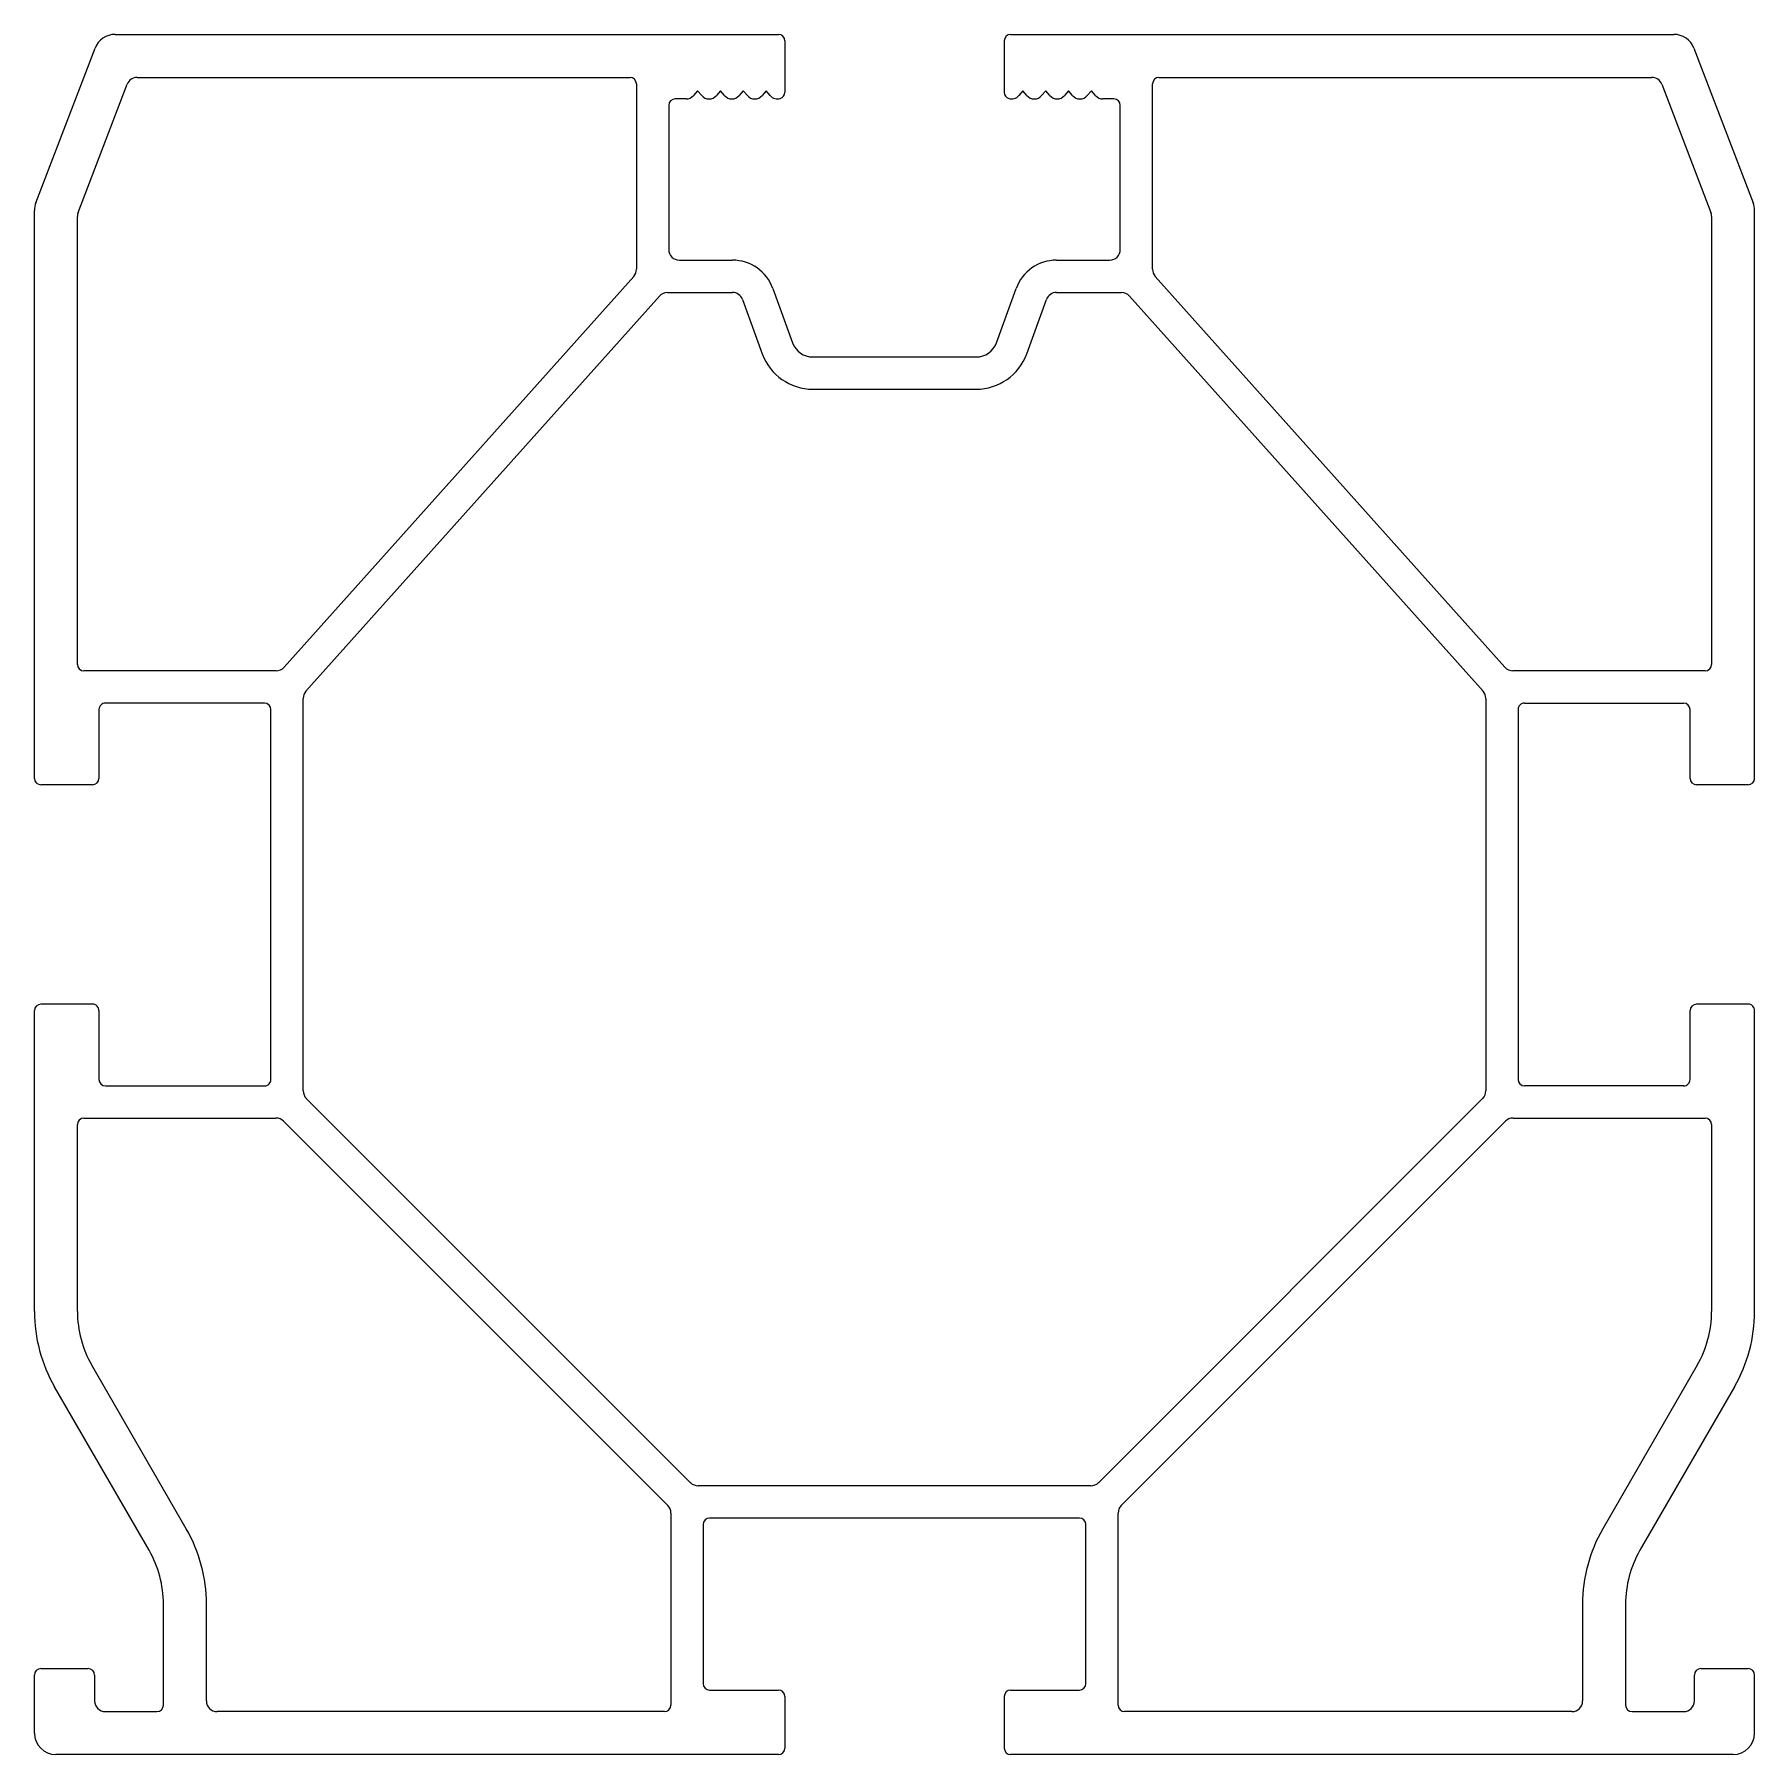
# Model space of a CAD drawing. Extents: x 2534.1 to 2614.1, y 1816.1 to 1896.1.
import ezdxf

# ---------------------------------------------------------------- set-up
doc = ezdxf.new("R2010")
doc.units = 0
doc.layers.get('0').update_dxf_attribs({"linetype": 'CONTINUOUS'})

msp = doc.modelspace()

# ---------------------------------------------------------------- linework, layer by layer
for p, q in [((2537.843, 1896.124), (2568.689, 1896.124)), ((2579.489, 1896.124), (2610.335, 1896.124)), ((2534.155, 1888.297), (2536.909, 1895.482)), ((2568.989, 1895.824), (2568.989, 1893.43)), ((2579.189, 1895.824), (2579.189, 1893.43)), ((2611.269, 1895.482), (2614.022, 1888.297)), ((2536.122, 1887.84), (2538.407, 1893.803)), ((2538.874, 1894.124), (2561.789, 1894.124)), ((2562.089, 1893.824), (2562.089, 1885.204)), ((2586.089, 1885.204), (2586.089, 1893.824)), ((2586.389, 1894.124), (2609.303, 1894.124)), ((2609.77, 1893.803), (2612.056, 1887.84)), ((2563.589, 1892.824), (2563.589, 1886.124)), ((2564.4, 1893.124), (2563.889, 1893.124)), ((2564.931, 1893.501), (2564.741, 1893.28)), ((2565.121, 1893.28), (2564.931, 1893.501)), ((2565.993, 1893.501), (2565.803, 1893.28)), ((2566.183, 1893.28), (2565.993, 1893.501)), ((2567.055, 1893.501), (2566.865, 1893.28)), ((2567.245, 1893.28), (2567.055, 1893.501)), ((2568.117, 1893.501), (2567.927, 1893.28)), ((2568.307, 1893.28), (2568.117, 1893.501)), ((2580.06, 1893.501), (2579.87, 1893.28)), ((2580.25, 1893.28), (2580.06, 1893.501)), ((2581.122, 1893.501), (2580.932, 1893.28)), ((2581.312, 1893.28), (2581.122, 1893.501)), ((2582.184, 1893.501), (2581.994, 1893.28)), ((2582.374, 1893.28), (2582.184, 1893.501)), ((2583.246, 1893.501), (2583.056, 1893.28)), ((2583.436, 1893.28), (2583.246, 1893.501)), ((2584.289, 1893.124), (2583.777, 1893.124)), ((2584.589, 1886.124), (2584.589, 1892.824)), ((2534.089, 1861.524), (2534.089, 1887.939)), ((2536.089, 1866.824), (2536.089, 1887.661)), ((2612.089, 1887.661), (2612.089, 1866.824)), ((2614.089, 1861.524), (2614.089, 1887.939)), ((2564.089, 1885.624), (2566.55, 1885.624)), ((2581.627, 1885.624), (2584.089, 1885.624)), ((2561.961, 1884.871), (2545.7, 1866.691)), ((2602.477, 1866.691), (2586.216, 1884.871)), ((2563.53, 1884.124), (2566.55, 1884.124)), ((2568.43, 1884.308), (2569.349, 1881.782)), ((2578.828, 1881.782), (2579.748, 1884.308)), ((2581.627, 1884.124), (2584.648, 1884.124)), ((2546.716, 1865.577), (2563.157, 1883.957)), ((2567.02, 1883.795), (2567.94, 1881.269)), ((2580.238, 1881.269), (2581.157, 1883.795)), ((2585.02, 1883.957), (2601.461, 1865.577)), ((2570.289, 1881.124), (2577.888, 1881.124)), ((2570.289, 1879.624), (2577.888, 1879.624)), ((2545.327, 1866.524), (2536.389, 1866.524)), ((2611.789, 1866.524), (2602.85, 1866.524)), ((2544.789, 1865.024), (2537.389, 1865.024)), ((2546.589, 1846.992), (2546.589, 1865.243)), ((2601.589, 1865.243), (2601.589, 1846.992)), ((2603.389, 1865.024), (2610.789, 1865.024)), ((2537.089, 1864.724), (2537.089, 1861.524)), ((2545.089, 1847.524), (2545.089, 1864.724)), ((2603.089, 1864.724), (2603.089, 1847.524)), ((2611.089, 1861.524), (2611.089, 1864.724)), ((2536.789, 1861.224), (2534.389, 1861.224)), ((2613.789, 1861.224), (2611.389, 1861.224)), ((2534.089, 1836.732), (2534.089, 1850.724)), ((2536.789, 1851.024), (2534.389, 1851.024)), ((2537.089, 1850.724), (2537.089, 1847.524)), ((2611.089, 1847.524), (2611.089, 1850.724)), ((2613.789, 1851.024), (2611.389, 1851.024)), ((2614.089, 1836.732), (2614.089, 1850.724)), ((2537.389, 1847.224), (2544.789, 1847.224)), ((2610.789, 1847.224), (2603.389, 1847.224)), ((2564.603, 1828.77), (2546.735, 1846.638)), ((2601.442, 1846.638), (2583.574, 1828.77)), ((2536.389, 1845.724), (2545.321, 1845.724)), ((2602.856, 1845.724), (2611.789, 1845.724)), ((2536.089, 1836.732), (2536.089, 1845.424)), ((2545.674, 1845.577), (2563.542, 1827.71)), ((2584.635, 1827.71), (2602.503, 1845.577)), ((2612.089, 1845.424), (2612.089, 1836.732)), ((2541.151, 1826.624), (2536.759, 1834.232)), ((2611.419, 1834.232), (2607.026, 1826.624)), ((2539.419, 1825.624), (2535.026, 1833.232)), ((2613.151, 1833.232), (2608.759, 1825.624)), ((2583.221, 1828.624), (2564.956, 1828.624)), ((2563.689, 1827.356), (2563.689, 1818.424)), ((2584.489, 1818.424), (2584.489, 1827.356)), ((2565.189, 1826.824), (2565.189, 1819.424)), ((2582.689, 1827.124), (2565.489, 1827.124)), ((2582.989, 1819.424), (2582.989, 1826.824)), ((2540.089, 1818.424), (2540.089, 1823.124)), ((2542.089, 1818.624), (2542.089, 1823.124)), ((2606.089, 1823.124), (2606.089, 1818.624)), ((2608.089, 1823.124), (2608.089, 1818.424)), ((2534.389, 1820.124), (2536.588, 1820.124)), ((2611.589, 1820.124), (2613.789, 1820.124)), ((2534.089, 1817.124), (2534.089, 1819.824)), ((2536.889, 1819.824), (2536.889, 1818.624)), ((2611.289, 1818.624), (2611.289, 1819.824)), ((2614.089, 1817.124), (2614.089, 1819.824)), ((2565.489, 1819.124), (2568.689, 1819.124)), ((2568.989, 1818.824), (2568.989, 1816.424)), ((2579.189, 1818.824), (2579.189, 1816.424)), ((2579.489, 1819.124), (2582.689, 1819.124)), ((2537.389, 1818.124), (2539.789, 1818.124)), ((2563.389, 1818.124), (2542.589, 1818.124)), ((2605.589, 1818.124), (2584.789, 1818.124)), ((2608.389, 1818.124), (2610.789, 1818.124)), ((2568.689, 1816.124), (2535.089, 1816.124)), ((2613.089, 1816.124), (2579.489, 1816.124))]:
    msp.add_line(p, q)
for centre, radius, start, end in [((2537.843, 1895.124), 1, 90, 159.02919), ((2568.689, 1895.824), 0.3, 360, 90), ((2579.489, 1895.824), 0.3, 90, 180), ((2610.335, 1895.124), 1, 20.97081, 90), ((2538.874, 1893.624), 0.5, 90, 159.02919), ((2561.789, 1893.824), 0.3, 0, 90), ((2586.389, 1893.824), 0.3, 90, 180), ((2609.303, 1893.624), 0.5, 20.97081, 90), ((2563.889, 1892.824), 0.3, 90, 180), ((2564.4, 1893.574), 0.45, 270.02322, 319.26914), ((2565.462, 1893.574), 0.45, 220.71819, 319.28073), ((2566.524, 1893.574), 0.45, 220.71819, 319.28073), ((2567.586, 1893.574), 0.45, 220.71819, 319.28073), ((2568.648, 1893.574), 0.45, 220.72492, 285.77623), ((2568.689, 1893.43), 0.3, 285.77623, 0), ((2579.489, 1893.43), 0.3, 180, 254.28033), ((2579.529, 1893.574), 0.45, 254.28033, 319.26876), ((2580.591, 1893.574), 0.45, 220.71927, 319.28181), ((2581.653, 1893.574), 0.45, 220.71927, 319.28181), ((2582.715, 1893.574), 0.45, 220.71927, 319.28181), ((2583.777, 1893.574), 0.45, 220.73086, 269.97678), ((2584.289, 1892.824), 0.3, 360, 90), ((2535.089, 1887.939), 1, 159.02919, 180), ((2613.089, 1887.939), 1, 360, 20.97081), ((2536.589, 1887.661), 0.5, 159.02919, 180), ((2611.589, 1887.661), 0.5, 0, 20.97081), ((2564.089, 1886.124), 0.5, 180, 270), ((2566.55, 1883.624), 2, 20, 90), ((2581.627, 1883.624), 2, 90, 160), ((2584.089, 1886.124), 0.5, 270, 0), ((2561.589, 1885.204), 0.5, 318.18825, 0), ((2586.589, 1885.204), 0.5, 180, 221.81175), ((2563.53, 1883.624), 0.5, 90, 138.18825), ((2566.55, 1883.624), 0.5, 20, 90), ((2581.627, 1883.624), 0.5, 90, 160), ((2584.648, 1883.624), 0.5, 41.81175, 89.99999), ((2570.289, 1882.124), 1, 200, 270), ((2577.888, 1882.124), 1, 270, 340), ((2570.289, 1882.124), 2.5, 200, 270), ((2577.888, 1882.124), 2.5, 270, 340), ((2536.389, 1866.824), 0.3, 180, 270), ((2545.327, 1867.024), 0.5, 270, 318.18825), ((2602.85, 1867.024), 0.5, 221.81175, 270), ((2611.789, 1866.824), 0.3, 270, 0), ((2537.389, 1864.724), 0.3, 90, 180.00001), ((2544.789, 1864.724), 0.3, 360, 90), ((2547.089, 1865.243), 0.5, 138.18825, 180), ((2601.089, 1865.243), 0.5, 0, 41.81175), ((2603.389, 1864.724), 0.3, 90, 180.00001), ((2610.789, 1864.724), 0.3, 0, 90), ((2534.389, 1861.524), 0.3, 180, 270), ((2536.789, 1861.524), 0.3, 270, 0), ((2611.389, 1861.524), 0.3, 180, 270), ((2613.789, 1861.524), 0.3, 270, 0), ((2534.389, 1850.724), 0.3, 90.00001, 180), ((2536.789, 1850.724), 0.3, 359.99999, 90), ((2611.389, 1850.724), 0.3, 90.00002, 180), ((2613.789, 1850.724), 0.3, 359.99999, 90), ((2537.389, 1847.524), 0.3, 180, 269.99999), ((2544.789, 1847.524), 0.3, 270, 0.00001), ((2603.389, 1847.524), 0.3, 180, 270), ((2610.789, 1847.524), 0.3, 270, 0.00001), ((2547.089, 1846.992), 0.5, 180, 225), ((2601.089, 1846.992), 0.5, 315, 0), ((2536.389, 1845.424), 0.3, 90, 180), ((2545.321, 1845.224), 0.5, 45, 90), ((2602.856, 1845.224), 0.5, 90, 135), ((2611.789, 1845.424), 0.3, 0, 90), ((2541.089, 1836.732), 7, 180, 210), ((2541.089, 1836.732), 5, 180, 210), ((2607.089, 1836.732), 5, 330, 0), ((2607.089, 1836.732), 7, 330, 0), ((2564.956, 1829.124), 0.5, 225, 270), ((2583.221, 1829.124), 0.5, 270, 315), ((2563.189, 1827.356), 0.5, 0, 45), ((2584.989, 1827.356), 0.5, 135, 180), ((2535.089, 1823.124), 7, 0, 30), ((2565.489, 1826.824), 0.3, 90, 180), ((2582.689, 1826.824), 0.3, 0, 90), ((2613.089, 1823.124), 7, 150, 180), ((2535.089, 1823.124), 5, 360, 30), ((2613.089, 1823.124), 5, 150, 180), ((2534.389, 1819.824), 0.3, 90, 180), ((2536.588, 1819.824), 0.3, 360, 90), ((2611.589, 1819.824), 0.3, 90.00002, 180), ((2613.789, 1819.824), 0.3, 360, 90), ((2565.489, 1819.424), 0.3, 180, 270), ((2582.689, 1819.424), 0.3, 270, 0), ((2537.389, 1818.624), 0.5, 180, 270), ((2539.789, 1818.424), 0.3, 270, 0), ((2542.589, 1818.624), 0.5, 180, 270), ((2563.389, 1818.424), 0.3, 270, 360), ((2568.689, 1818.824), 0.3, 0, 90), ((2579.489, 1818.824), 0.3, 90, 180), ((2584.789, 1818.424), 0.3, 180, 270), ((2605.589, 1818.624), 0.5, 270, 0), ((2608.389, 1818.424), 0.3, 180, 269.99999), ((2610.789, 1818.624), 0.5, 270, 360), ((2535.089, 1817.124), 1, 180, 270), ((2613.089, 1817.124), 1, 270, 0), ((2568.689, 1816.424), 0.3, 270, 0), ((2579.489, 1816.424), 0.3, 180, 270)]:
    msp.add_arc(centre, radius, start, end)

doc.saveas('drawing.dxf')
